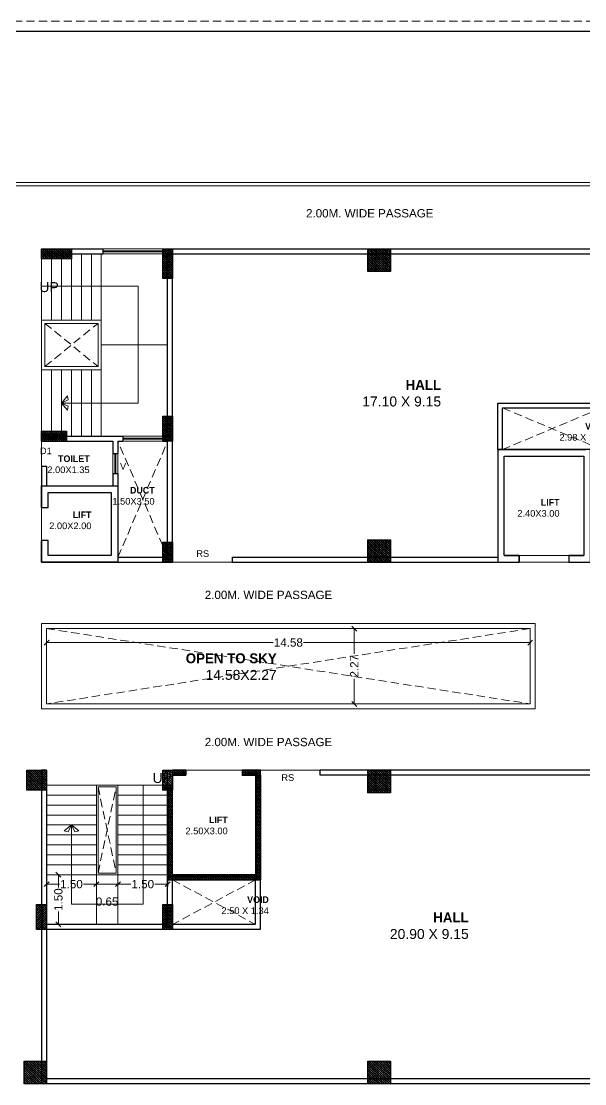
# Model space of a CAD drawing. Header units: feet. Extents: x 1354 to 2117, y 994 to 1430.
# Drawn here: x 1909.07 to 1926.06, y 1027.53 to 1059.56 of the extents above; entities that cross this region are included whole.
import ezdxf

# ---------------------------------------------------------------- set-up
doc = ezdxf.new("R2010")
doc.units = ezdxf.units.FT
doc.linetypes.add('DASHED2', pattern=[0.375, 0.25, -0.125])
doc.linetypes.add('HIDDEN', pattern=[0.375, 0.25, -0.125])
for name, color, linetype, lineweight in [('COLUMN (DCPL)', 10, 'Continuous', 30), ('COLUMN HATCH (DCPL)', 42, 'Continuous', 5), ('DIAMENTION', 6, 'Continuous', 13), ('DUCT (DCPL)', 8, 'HIDDEN', 13), ('H', 253, 'Continuous', 5), ('stair', 22, 'Continuous', 9), ('tex', 7, 'Continuous', 15), ('wall', 7, 'Continuous', 30), ('WI', 252, 'Continuous', 9), ('WIN', 230, 'Continuous', 9)]:
    doc.layers.add(name, color=color, linetype=linetype, lineweight=lineweight)
doc.layers.add('Layer2', color=240, linetype='Continuous')
doc.styles.add('Arial Narrow', font='arial.ttf')
doc.styles.get("Standard").update_dxf_attribs({"font": 'arial.ttf'})
doc.dimstyles.new('SITE', dxfattribs={"dimtxt": 0.25, "dimasz": 0.15, "dimexe": 0.07, "dimexo": 0.07, "dimgap": 0.05, "dimtad": 0, "dimzin": 0, "dimdsep": 46, "dimtxsty": 'Arial Narrow', "dimblk": 'OBLIQUE', "dimcen": 0.09, "dimclrd": 4, "dimclre": 3, "dimclrt": 6, "dimadec": 0, "dimazin": 0, "dimtfac": 1, "dimtofl": 0, "dimtmove": 2, "dimatfit": 3, "dimfxl": 0, "dimtolj": 1, "dimtzin": 0, "dimlwd": -1, "dimlwe": -1, "dimarcsym": 0})

# ---------------------------------------------------------------- blocks, each defined once
blk = doc.blocks.new('_Oblique')
at = {"layer": 'Layer2', "color": 0, "lineweight": -2}
blk.add_line((-0.5, -0.5), (0.5, 0.5), dxfattribs=at)
blk = doc.blocks.new('*D254')
at = {"layer": 'DEFPOINTS', "color": 0}
for p in [(1909.837, 1033.828), (1911.337, 1033.828), (1911.337, 1033.543)]:
    blk.add_point(p, dxfattribs=at)
at = {"layer": 'DIAMENTION', "color": 3}
for p, q in [((1909.837, 1033.723), (1909.837, 1033.473)), ((1911.337, 1033.723), (1911.337, 1033.473))]:
    blk.add_line(p, q, dxfattribs=at)
at = {"layer": 'DIAMENTION', "color": 4}
for p, q in [((1909.837, 1033.543), (1910.224, 1033.543)), ((1911.337, 1033.543), (1910.949, 1033.543))]:
    blk.add_line(p, q, dxfattribs=at)
at = {"layer": 'DIAMENTION', "color": 4, "xscale": 0.15, "yscale": 0.15, "zscale": 0.15, "rotation": 180}
blk.add_blockref('_Oblique', (1909.837, 1033.543), dxfattribs=at)
at = {"layer": 'DIAMENTION', "color": 4, "xscale": 0.15, "yscale": 0.15, "zscale": 0.15}
blk.add_blockref('_Oblique', (1911.337, 1033.543), dxfattribs=at)
at = {"layer": 'DIAMENTION', "color": 6, "insert": (1910.587, 1033.543), "char_height": 0.25, "attachment_point": 5, "style": 'Arial Narrow'}
blk.add_mtext('\\A1;1.50', dxfattribs=at)
blk = doc.blocks.new('*D255')
at = {"layer": 'DEFPOINTS', "color": 0}
for p in [(1911.337, 1033.828), (1911.987, 1033.828), (1911.987, 1033.543)]:
    blk.add_point(p, dxfattribs=at)
at = {"layer": 'DIAMENTION', "color": 3}
for p, q in [((1911.337, 1033.723), (1911.337, 1033.473)), ((1911.987, 1033.723), (1911.987, 1033.473))]:
    blk.add_line(p, q, dxfattribs=at)
at = {"layer": 'DIAMENTION', "color": 4}
blk.add_line((1911.337, 1033.543), (1911.987, 1033.543), dxfattribs=at)
at = {"layer": 'DIAMENTION', "color": 4, "xscale": 0.15, "yscale": 0.15, "zscale": 0.15, "rotation": 180}
blk.add_blockref('_Oblique', (1911.337, 1033.543), dxfattribs=at)
at = {"layer": 'DIAMENTION', "color": 4, "xscale": 0.15, "yscale": 0.15, "zscale": 0.15}
blk.add_blockref('_Oblique', (1911.987, 1033.543), dxfattribs=at)
at = {"layer": 'DIAMENTION', "color": 6, "insert": (1911.662, 1033.015), "char_height": 0.25, "attachment_point": 5, "style": 'Arial Narrow'}
blk.add_mtext('\\A1;0.65', dxfattribs=at)
blk = doc.blocks.new('*D256')
at = {"layer": 'DEFPOINTS', "color": 0}
for p in [(1911.987, 1033.828), (1913.487, 1033.828), (1913.487, 1033.543)]:
    blk.add_point(p, dxfattribs=at)
at = {"layer": 'DIAMENTION', "color": 3}
for p, q in [((1911.987, 1033.723), (1911.987, 1033.473)), ((1913.487, 1033.723), (1913.487, 1033.473))]:
    blk.add_line(p, q, dxfattribs=at)
at = {"layer": 'DIAMENTION', "color": 4}
for p, q in [((1911.987, 1033.543), (1912.374, 1033.543)), ((1913.487, 1033.543), (1913.099, 1033.543))]:
    blk.add_line(p, q, dxfattribs=at)
at = {"layer": 'DIAMENTION', "color": 4, "xscale": 0.15, "yscale": 0.15, "zscale": 0.15, "rotation": 180}
blk.add_blockref('_Oblique', (1911.987, 1033.543), dxfattribs=at)
at = {"layer": 'DIAMENTION', "color": 4, "xscale": 0.15, "yscale": 0.15, "zscale": 0.15}
blk.add_blockref('_Oblique', (1913.487, 1033.543), dxfattribs=at)
at = {"layer": 'DIAMENTION', "color": 6, "insert": (1912.737, 1033.543), "char_height": 0.25, "attachment_point": 5, "style": 'Arial Narrow'}
blk.add_mtext('\\A1;1.50', dxfattribs=at)
blk = doc.blocks.new('*D257')
at = {"layer": 'DEFPOINTS', "color": 0}
for p in [(1910.171, 1033.828), (1910.193, 1033.828), (1910.171, 1032.328)]:
    blk.add_point(p, dxfattribs=at)
at = {"layer": 'DIAMENTION', "color": 3}
for p, q in [((1910.193, 1033.828), (1910.263, 1033.828)), ((1910.193, 1032.328), (1910.263, 1032.328))]:
    blk.add_line(p, q, dxfattribs=at)
at = {"layer": 'DIAMENTION', "color": 4}
for p, q in [((1910.193, 1033.828), (1910.193, 1033.441)), ((1910.193, 1032.328), (1910.193, 1032.716))]:
    blk.add_line(p, q, dxfattribs=at)
at = {"layer": 'DIAMENTION', "color": 4, "xscale": 0.15, "yscale": 0.15, "zscale": 0.15}
for p, rotation in [((1910.193, 1033.828), 90), ((1910.193, 1032.328), 270)]:
    blk.add_blockref('_Oblique', p, dxfattribs=dict(at, rotation=rotation))
at = {"layer": 'DIAMENTION', "color": 6, "insert": (1910.193, 1033.078), "char_height": 0.25, "attachment_point": 5, "rotation": 90, "style": 'Arial Narrow'}
blk.add_mtext('\\A1;1.50', dxfattribs=at)
blk = doc.blocks.new('*D262')
at = {"layer": 'DEFPOINTS', "color": 0}
for p in [(1919.114, 1041.25), (1924.415, 1041.25), (1924.415, 1038.978)]:
    blk.add_point(p, dxfattribs=at)
at = {"layer": 'DIAMENTION', "color": 3}
for p, q in [((1919.184, 1041.25), (1919.044, 1041.25)), ((1919.184, 1038.978), (1919.044, 1038.978))]:
    blk.add_line(p, q, dxfattribs=at)
at = {"layer": 'DIAMENTION', "color": 4}
for p, q in [((1919.114, 1041.25), (1919.114, 1040.491)), ((1919.114, 1038.978), (1919.114, 1039.737))]:
    blk.add_line(p, q, dxfattribs=at)
at = {"layer": 'DIAMENTION', "color": 4, "xscale": 0.15, "yscale": 0.15, "zscale": 0.15}
for p, rotation in [((1919.114, 1041.25), 90), ((1919.114, 1038.978), 270)]:
    blk.add_blockref('_Oblique', p, dxfattribs=dict(at, rotation=rotation))
at = {"layer": 'DIAMENTION', "color": 6, "insert": (1919.114, 1040.114), "char_height": 0.25, "attachment_point": 5, "rotation": 90, "style": 'Arial Narrow'}
blk.add_mtext('\\A1;2.27', dxfattribs=at)
blk = doc.blocks.new('*D263')
at = {"layer": 'DEFPOINTS', "color": 0}
for p in [(1909.837, 1041.25), (1924.415, 1041.25), (1924.415, 1040.828)]:
    blk.add_point(p, dxfattribs=at)
at = {"layer": 'DIAMENTION', "color": 3}
for p, q in [((1909.837, 1040.898), (1909.837, 1040.758)), ((1924.415, 1040.898), (1924.415, 1040.758))]:
    blk.add_line(p, q, dxfattribs=at)
at = {"layer": 'DIAMENTION', "color": 4}
for p, q in [((1909.837, 1040.828), (1916.666, 1040.828)), ((1924.415, 1040.828), (1917.586, 1040.828))]:
    blk.add_line(p, q, dxfattribs=at)
at = {"layer": 'DIAMENTION', "color": 4, "xscale": 0.15, "yscale": 0.15, "zscale": 0.15, "rotation": 180}
blk.add_blockref('_Oblique', (1909.837, 1040.828), dxfattribs=at)
at = {"layer": 'DIAMENTION', "color": 4, "xscale": 0.15, "yscale": 0.15, "zscale": 0.15}
blk.add_blockref('_Oblique', (1924.415, 1040.828), dxfattribs=at)
at = {"layer": 'DIAMENTION', "color": 6, "insert": (1917.126, 1040.828), "char_height": 0.25, "attachment_point": 5, "style": 'Arial Narrow'}
blk.add_mtext('\\A1;14.58', dxfattribs=at)

msp = doc.modelspace()

# ---------------------------------------------------------------- hatches: boundary and pattern name
at = {"layer": 'COLUMN HATCH (DCPL)'}
h = msp.add_hatch(dxfattribs=at)
h.set_pattern_fill('SACNCR', color=256, scale=0.5, angle=90, style=0)
h.set_pattern_definition([(135, (8004.00852, 720.808886), (-0.03314563037, -0.03314563037), []), (135, (8004.00852, 720.84203), (-0.03314563037, -0.03314563037), [0, -0.046875])])
h.paths.add_polyline_path([(1909.6867, 1052.3992), (1909.6867, 1052.6992), (1910.5867, 1052.6992), (1910.5867, 1052.3992)], flags=0)
h = msp.add_hatch(dxfattribs=at)
h.set_pattern_fill('SACNCR', color=256, scale=0.5, angle=90, style=0)
h.set_pattern_definition([(135, (8003.55852, 720.508886), (-0.03314563037, -0.03314563037), []), (135, (8003.55852, 720.54203), (-0.03314563037, -0.03314563037), [0, -0.046875])])
h.paths.add_polyline_path([(1913.6367, 1051.7992), (1913.3367, 1051.7992), (1913.3367, 1052.6992), (1913.6367, 1052.6992)], flags=0)
h = msp.add_hatch(dxfattribs=at)
h.set_pattern_fill('SACNCR', color=256, scale=0.5, angle=90, style=0)
h.set_pattern_definition([(135, (8003.63282, 720.618886), (-0.03314563037, -0.03314563037), []), (135, (8003.63282, 720.65203), (-0.03314563037, -0.03314563037), [0, -0.046875])])
h.paths.add_polyline_path([(1919.5196, 1052.0192), (1919.5196, 1052.6992), (1920.1996, 1052.6992), (1920.1996, 1052.0192)], flags=0)
h = msp.add_hatch(dxfattribs=at)
h.set_pattern_fill('SACNCR', color=256, scale=0.5, angle=90, style=0)
h.set_pattern_definition([(135, (8003.55852, 721.183886), (-0.03314563037, -0.03314563037), []), (135, (8003.55852, 721.21703), (-0.03314563037, -0.03314563037), [0, -0.046875])])
h.paths.add_polyline_path([(1913.6367, 1046.8992), (1913.3367, 1046.8992), (1913.3367, 1047.6492), (1913.6367, 1047.6492)], flags=0)
h = msp.add_hatch(dxfattribs=at)
h.set_pattern_fill('SACNCR', color=256, scale=0.5, angle=90, style=0)
h.set_pattern_definition([(135, (8003.93352, 720.958886), (-0.03314563037, -0.03314563037), []), (135, (8003.93352, 720.99203), (-0.03314563037, -0.03314563037), [0, -0.046875])])
h.paths.add_polyline_path([(1909.6867, 1046.8992), (1909.6867, 1047.1992), (1910.4367, 1047.1992), (1910.4367, 1046.8992)], flags=0)
h = msp.add_hatch(dxfattribs=at)
h.set_pattern_fill('SACNCR', color=256, scale=0.5, angle=90, style=0)
h.set_pattern_definition([(135, (8003.55852, 721.108886), (-0.03314563037, -0.03314563037), []), (135, (8003.55852, 721.14203), (-0.03314563037, -0.03314563037), [0, -0.046875])])
h.paths.add_polyline_path([(1913.6367, 1043.2492), (1913.3367, 1043.2492), (1913.3367, 1043.8492), (1913.6367, 1043.8492)], flags=0)
h = msp.add_hatch(dxfattribs=at)
h.set_pattern_fill('SACNCR', color=256, scale=0.5, angle=90, style=0)
h.set_pattern_definition([(135, (8003.63423, 721.148886), (-0.03314563037, -0.03314563037), []), (135, (8003.63423, 721.18203), (-0.03314563037, -0.03314563037), [0, -0.046875])])
h.paths.add_polyline_path([(1919.521, 1043.2492), (1919.521, 1043.9292), (1920.201, 1043.9292), (1920.201, 1043.2492)], flags=0)
h = msp.add_hatch(dxfattribs=at)
h.set_pattern_fill('SACNCR', color=256, scale=0.5, angle=90, style=0)
h.set_pattern_definition([(135, (8003.40852, 720.658877), (-0.03314563037, -0.03314563037), []), (135, (8003.40852, 720.692023), (-0.03314563037, -0.03314563037), [0, -0.046875])])
h.paths.add_polyline_path([(1909.2367, 1036.3775), (1909.2367, 1036.9775), (1909.8367, 1036.9775), (1909.8367, 1036.3775)], flags=0)
h = msp.add_hatch(dxfattribs=at)
h.set_pattern_fill('SACNCR', color=256, scale=0.5, angle=90, style=0)
h.set_pattern_definition([(135, (8003.55852, 720.658877), (-0.03314563037, -0.03314563037), []), (135, (8003.55852, 720.692023), (-0.03314563037, -0.03314563037), [0, -0.046875])])
h.paths.add_polyline_path([(1913.6367, 1036.3775), (1913.3367, 1036.3775), (1913.3367, 1036.9775), (1913.6367, 1036.9775)], flags=0)
h = msp.add_hatch(dxfattribs=at)
h.set_pattern_fill('SACNCR', color=256, scale=0.5, angle=90, style=0)
h.set_pattern_definition([(135, (-5.513634, 17588.094553), (-0.03314563037, -0.03314563037), []), (135, (-5.513634, 17588.1277), (-0.03314563037, -0.03314563037), [0, -0.046875])])
h.paths.add_polyline_path([(1916.2853, 1036.9775), (1915.736, 1036.9775), (1915.736, 1036.8275), (1916.1353, 1036.8275), (1916.1353, 1033.8275), (1913.6367, 1033.8275), (1913.6367, 1036.3775), (1913.4867, 1036.3775), (1913.4867, 1033.6775), (1916.2853, 1033.6775)])
h.paths.add_polyline_path([(1914.036, 1036.9775), (1913.6367, 1036.9775), (1913.6367, 1036.8275), (1914.036, 1036.8275)], flags=17)
h = msp.add_hatch(dxfattribs=at)
h.set_pattern_fill('SACNCR', color=256, scale=0.5, angle=90, style=0)
h.set_pattern_definition([(135, (8003.63282, 720.618877), (-0.03314563037, -0.03314563037), []), (135, (8003.63282, 720.652023), (-0.03314563037, -0.03314563037), [0, -0.046875])])
h.paths.add_polyline_path([(1919.5196, 1036.2975), (1919.5196, 1036.9775), (1920.1996, 1036.9775), (1920.1996, 1036.2975)], flags=0)
h = msp.add_hatch(dxfattribs=at)
h.set_pattern_fill('SACNCR', color=256, scale=0.5, angle=180, style=0)
h.set_pattern_definition([(225, (2221.055335, 7126.42436), (0.03314563037, -0.03314563037), []), (225, (2221.02219, 7126.42436), (0.03314563037, -0.03314563037), [0, -0.046875])])
h.paths.add_polyline_path([(1909.8367, 1032.1775), (1909.5367, 1032.1775), (1909.5367, 1032.9275), (1909.8367, 1032.9275)], flags=0)
h = msp.add_hatch(dxfattribs=at)
h.set_pattern_fill('SACNCR', color=256, scale=0.5, angle=90, style=0)
h.set_pattern_definition([(135, (8003.55852, 721.183877), (-0.03314563037, -0.03314563037), []), (135, (8003.55852, 721.217023), (-0.03314563037, -0.03314563037), [0, -0.046875])])
h.paths.add_polyline_path([(1913.6367, 1032.1775), (1913.3367, 1032.1775), (1913.3367, 1032.9275), (1913.6367, 1032.9275)], flags=0)
h = msp.add_hatch(dxfattribs=at)
h.set_pattern_fill('SACNCR', color=256, scale=0.5, angle=90, style=0)
h.set_pattern_definition([(135, (8003.36852, 721.148877), (-0.03314563037, -0.03314563037), []), (135, (8003.36852, 721.182023), (-0.03314563037, -0.03314563037), [0, -0.046875])])
h.paths.add_polyline_path([(1909.1567, 1027.5275), (1909.1567, 1028.2075), (1909.8367, 1028.2075), (1909.8367, 1027.5275)], flags=0)
h = msp.add_hatch(dxfattribs=at)
h.set_pattern_fill('SACNCR', color=256, scale=0.5, angle=90, style=0)
h.set_pattern_definition([(135, (8003.63282, 721.148877), (-0.03314563037, -0.03314563037), []), (135, (8003.63282, 721.182023), (-0.03314563037, -0.03314563037), [0, -0.046875])])
h.paths.add_polyline_path([(1919.5196, 1027.5275), (1919.5196, 1028.2075), (1920.1996, 1028.2075), (1920.1996, 1027.5275)], flags=0)

# ---------------------------------------------------------------- linework, layer by layer
at = {"layer": 'COLUMN (DCPL)'}
for points in [[(1909.6867, 1052.3992), (1909.6867, 1052.6992), (1910.5867, 1052.6992), (1910.5867, 1052.3992)], [(1913.6367, 1051.7992), (1913.3367, 1051.7992), (1913.3367, 1052.6992), (1913.6367, 1052.6992)], [(1919.5196, 1052.0192), (1919.5196, 1052.6992), (1920.1996, 1052.6992), (1920.1996, 1052.0192)], [(1913.6367, 1046.8992), (1913.3367, 1046.8992), (1913.3367, 1047.6492), (1913.6367, 1047.6492)], [(1909.6867, 1046.8992), (1909.6867, 1047.1992), (1910.4367, 1047.1992), (1910.4367, 1046.8992)], [(1913.6367, 1043.2492), (1913.3367, 1043.2492), (1913.3367, 1043.8492), (1913.6367, 1043.8492)], [(1919.521, 1043.2492), (1919.521, 1043.9292), (1920.201, 1043.9292), (1920.201, 1043.2492)], [(1909.2367, 1036.3775), (1909.2367, 1036.9775), (1909.8367, 1036.9775), (1909.8367, 1036.3775)], [(1913.6367, 1036.3775), (1913.3367, 1036.3775), (1913.3367, 1036.9775), (1913.6367, 1036.9775)], [(1916.2853, 1036.9775), (1915.736, 1036.9775), (1915.736, 1036.8275), (1916.1353, 1036.8275), (1916.1353, 1033.8275), (1913.6367, 1033.8275), (1913.6367, 1036.3775), (1913.4867, 1036.3775), (1913.4867, 1033.6775), (1916.2853, 1033.6775)], [(1914.036, 1036.9775), (1913.6367, 1036.9775), (1913.6367, 1036.8275), (1914.036, 1036.8275)], [(1919.5196, 1036.2975), (1919.5196, 1036.9775), (1920.1996, 1036.9775), (1920.1996, 1036.2975)], [(1909.8367, 1032.1775), (1909.5367, 1032.1775), (1909.5367, 1032.9275), (1909.8367, 1032.9275)], [(1913.6367, 1032.1775), (1913.3367, 1032.1775), (1913.3367, 1032.9275), (1913.6367, 1032.9275)], [(1909.1567, 1027.5275), (1909.1567, 1028.2075), (1909.8367, 1028.2075), (1909.8367, 1027.5275)], [(1919.5196, 1027.5275), (1919.5196, 1028.2075), (1920.1996, 1028.2075), (1920.1996, 1027.5275)]]:
    msp.add_lwpolyline(points, close=True, dxfattribs=at)
for points in [[(1924.0853, 1043.4498), (1923.6353, 1043.4498), (1923.6353, 1046.4498), (1926.0353, 1046.4504), (1926.0353, 1043.4498), (1925.5853, 1043.4498), (1925.5853, 1043.2498), (1926.2353, 1043.2498), (1926.2353, 1046.6498), (1923.4353, 1046.6498), (1923.4353, 1043.2498), (1924.0853, 1043.2498), (1924.0853, 1043.4498)], [(1909.6867, 1044.8992), (1909.6867, 1045.5492), (1911.9867, 1045.5492), (1911.9867, 1043.2492), (1909.6867, 1043.2492), (1909.6867, 1043.8992)], [(1909.6867, 1044.8998), (1909.8867, 1044.8998), (1909.8867, 1045.3492), (1911.7867, 1045.3492), (1911.7867, 1043.4492), (1909.8867, 1043.4492), (1909.8867, 1043.8998), (1909.6867, 1043.8998)]]:
    msp.add_lwpolyline(points, dxfattribs=at)
at = {"layer": 'DIAMENTION', "linetype": 'DASHED2'}
for p, q in [((1909.7867, 1050.4498), (1911.3867, 1049.1498)), ((1909.7867, 1049.1498), (1911.3867, 1050.4498)), ((1911.3867, 1033.8781), (1911.9367, 1036.4781)), ((1911.3867, 1036.4781), (1911.9367, 1033.8781))]:
    msp.add_line(p, q, dxfattribs=at)
at = {"layer": 'DUCT (DCPL)'}
for p, q in [((1913.6367, 1033.6733), (1916.1353, 1032.3281)), ((1916.1353, 1033.6733), (1913.6367, 1032.3281))]:
    msp.add_line(p, q, dxfattribs=at)
at = {"layer": 'H', "linetype": 'HIDDEN'}
msp.add_lwpolyline([(1865.7271, 1059.5595), (1947.2222, 1059.5595), (1947.2222, 994.1591), (1865.7271, 994.1591)], close=True, dxfattribs=at)
at = {"layer": 'stair'}
for p, q in [((1909.6867, 1052.5498), (1909.6867, 1050.4498)), ((1909.9867, 1052.5498), (1909.9867, 1050.5498)), ((1910.2867, 1052.5498), (1910.2867, 1050.5498)), ((1910.5867, 1052.5498), (1910.5867, 1050.5498)), ((1910.8867, 1052.5498), (1910.8867, 1050.5498)), ((1911.1867, 1052.5498), (1911.1867, 1050.5498)), ((1911.4867, 1052.5498), (1911.4867, 1050.5498)), ((1909.6867, 1050.5498), (1911.4867, 1050.5498)), ((1909.6867, 1049.0498), (1909.6867, 1050.4498)), ((1909.7867, 1050.4498), (1911.3867, 1050.4498)), ((1909.7867, 1049.1498), (1909.7867, 1050.4498)), ((1911.3867, 1050.4498), (1911.3867, 1049.1498)), ((1911.4867, 1050.5498), (1911.4867, 1049.0498)), ((1911.4867, 1049.7998), (1913.4867, 1049.8059)), ((1909.7867, 1049.1498), (1911.3867, 1049.1498)), ((1909.6867, 1049.0498), (1911.4867, 1049.0498)), ((1909.6867, 1049.0498), (1909.6867, 1047.0498)), ((1909.9867, 1049.0498), (1909.9867, 1047.0498)), ((1910.2867, 1049.0498), (1910.2867, 1047.0498)), ((1910.5867, 1049.0498), (1910.5867, 1047.0498)), ((1910.8867, 1049.0498), (1910.8867, 1047.0498)), ((1911.1867, 1049.0498), (1911.1867, 1047.0498)), ((1911.4867, 1049.0498), (1911.4867, 1047.0498)), ((1914.036, 1036.9775), (1915.736, 1036.9775)), ((1913.4867, 1036.5281), (1909.8367, 1036.5281)), ((1911.3367, 1036.5281), (1911.3367, 1032.3281)), ((1911.9367, 1036.4781), (1911.3867, 1036.4781)), ((1911.3867, 1036.4781), (1911.3867, 1033.8781)), ((1911.9367, 1033.8781), (1911.9367, 1036.4781)), ((1911.9867, 1032.3281), (1911.9867, 1036.5281)), ((1911.3367, 1036.2281), (1909.8367, 1036.2281)), ((1913.4867, 1036.2281), (1911.9867, 1036.2281)), ((1911.3367, 1035.9281), (1909.8367, 1035.9281)), ((1913.4867, 1035.9281), (1911.9867, 1035.9281)), ((1911.3367, 1035.6281), (1909.8367, 1035.6281)), ((1913.4867, 1035.6281), (1911.9867, 1035.6281)), ((1911.3367, 1035.3281), (1909.8367, 1035.3281)), ((1911.3367, 1035.0281), (1909.8367, 1035.0281)), ((1913.4867, 1035.3281), (1911.9867, 1035.3281)), ((1913.4867, 1035.0281), (1911.9867, 1035.0281)), ((1911.3367, 1034.7281), (1909.8367, 1034.7281)), ((1913.4867, 1034.7281), (1911.9867, 1034.7281)), ((1911.3367, 1034.4281), (1909.8367, 1034.4281)), ((1913.4867, 1034.4281), (1911.9867, 1034.4281)), ((1911.3367, 1034.1281), (1909.8367, 1034.1281)), ((1913.4867, 1034.1281), (1911.9867, 1034.1281)), ((1913.4867, 1033.8281), (1909.8367, 1033.8281)), ((1911.9367, 1033.8781), (1911.3867, 1033.8781))]:
    msp.add_line(p, q, dxfattribs=at)
for points in [[(1910.2867, 1048.0498), (1912.5952, 1048.0498), (1912.5952, 1051.5706), (1909.6867, 1051.5706)], [(1910.2867, 1048.0498), (1910.4655, 1048.2671), (1910.4917, 1048.1494), (1910.2867, 1048.0498)], [(1910.2867, 1048.0498), (1910.4655, 1047.8326), (1910.4917, 1047.9502), (1910.2867, 1048.0498)], [(1910.5867, 1035.3281), (1910.5867, 1032.9369), (1912.746, 1032.9369), (1912.746, 1036.5281)], [(1910.5867, 1035.3281), (1910.3694, 1035.1493), (1910.4871, 1035.1231), (1910.5867, 1035.3281)], [(1910.5867, 1035.3281), (1910.8039, 1035.1493), (1910.6863, 1035.1231), (1910.5867, 1035.3281)]]:
    msp.add_lwpolyline(points, dxfattribs=at)
at = {"layer": 'wall'}
for p, q in [((1909.6867, 1052.6998), (1911.5367, 1052.6998)), ((1909.6867, 1052.5498), (1909.6867, 1052.6998)), ((1911.5367, 1052.6998), (1911.5367, 1052.5498)), ((1913.3367, 1052.6992), (1926.7653, 1052.6998)), ((1913.3367, 1052.6992), (1913.3367, 1052.5492)), ((1909.6867, 1052.5498), (1911.5367, 1052.5498)), ((1913.3367, 1052.5492), (1913.4867, 1052.5498)), ((1913.4867, 1047.0498), (1913.4867, 1052.5498)), ((1913.6367, 1052.5498), (1913.936, 1052.5498)), ((1913.6367, 1052.5498), (1926.7653, 1052.5498)), ((1913.6367, 1043.2498), (1913.6367, 1052.5498)), ((1913.4853, 1048.0498), (1913.4867, 1048.0498)), ((1913.4853, 1047.8998), (1913.4867, 1047.8998)), ((1909.6867, 1047.0498), (1912.1367, 1047.0492)), ((1909.6867, 1047.0498), (1909.6867, 1046.8998)), ((1909.6867, 1046.8998), (1911.8367, 1046.8998)), ((1911.8367, 1046.8998), (1911.8367, 1046.5248)), ((1911.9867, 1046.8998), (1912.1367, 1046.8992)), ((1911.9867, 1046.8998), (1911.9867, 1046.5248)), ((1912.1367, 1047.0492), (1912.1367, 1046.8992)), ((1913.3367, 1047.0492), (1913.4867, 1047.0498)), ((1913.3367, 1047.0492), (1913.3367, 1046.8992)), ((1913.3367, 1046.8992), (1913.4867, 1046.8998)), ((1913.4867, 1043.3998), (1913.4867, 1046.8998)), ((1923.4353, 1046.6498), (1926.0853, 1046.6498)), ((1911.8367, 1046.5248), (1911.9867, 1046.5248)), ((1923.6353, 1046.4498), (1926.0353, 1046.4498)), ((1909.6867, 1046.1498), (1909.8367, 1046.1498)), ((1909.6867, 1046.1498), (1909.6867, 1044.8998)), ((1909.8367, 1046.1498), (1909.8367, 1045.5498)), ((1911.8367, 1045.9248), (1911.8367, 1045.5498)), ((1911.8367, 1045.9248), (1911.9867, 1045.9248)), ((1911.9867, 1045.9248), (1911.9867, 1043.3998)), ((1909.8367, 1045.5498), (1911.8367, 1045.5498)), ((1909.6867, 1043.8998), (1909.6867, 1043.2498)), ((1911.9867, 1043.3998), (1913.4867, 1043.3998)), ((1915.4367, 1043.3998), (1923.4353, 1043.3998)), ((1915.4367, 1043.2498), (1915.4367, 1043.3998)), ((1923.6353, 1043.4498), (1924.0853, 1043.4498)), ((1924.0853, 1043.4498), (1924.0853, 1043.2498)), ((1925.5853, 1043.4498), (1926.0353, 1043.4498)), ((1925.5853, 1043.4498), (1925.5853, 1043.2498)), ((1909.6867, 1043.2498), (1913.4867, 1043.2498)), ((1913.4867, 1043.2498), (1913.6367, 1043.2498)), ((1915.4367, 1043.2498), (1923.4353, 1043.2498)), ((1925.5853, 1043.2498), (1926.2353, 1043.2498)), ((1909.8367, 1036.9781), (1909.6867, 1036.9781)), ((1909.6867, 1036.9781), (1909.6867, 1027.5281)), ((1909.8367, 1036.9781), (1909.8367, 1032.3281)), ((1913.4867, 1032.3281), (1913.4867, 1036.9781)), ((1914.036, 1036.9775), (1913.6367, 1036.9775)), ((1913.936, 1036.8275), (1913.936, 1036.9775)), ((1914.036, 1036.9775), (1914.036, 1036.8275)), ((1916.1353, 1036.9781), (1916.1353, 1033.6775)), ((1926.7653, 1036.9781), (1918.0853, 1036.9775)), ((1918.0853, 1036.8275), (1918.0853, 1036.9775)), ((1913.6367, 1032.3281), (1913.6367, 1036.8281)), ((1913.936, 1036.8275), (1913.6367, 1036.8275)), ((1914.036, 1036.8275), (1913.6367, 1036.8275)), ((1916.2853, 1036.8281), (1916.2853, 1033.6775)), ((1926.7653, 1036.8281), (1918.0853, 1036.8275)), ((1916.1353, 1033.8275), (1913.6367, 1033.8275)), ((1916.1353, 1033.6775), (1913.6367, 1033.6775)), ((1913.4867, 1032.3281), (1909.8367, 1032.3281)), ((1913.4867, 1032.1781), (1909.8367, 1032.1781)), ((1909.8367, 1032.1781), (1909.8367, 1027.6781)), ((1926.7653, 1027.6781), (1909.8367, 1027.6781)), ((1926.7653, 1027.5281), (1909.8367, 1027.5281))]:
    msp.add_line(p, q, dxfattribs=at)
at = {"layer": 'wall', "color": 6}
msp.add_line((1909.6867, 1047.0498), (1909.6867, 1046.8998), dxfattribs=at)
at = {"layer": 'wall'}
msp.add_lwpolyline([(1866.0271, 1059.2595), (1946.9222, 1059.2595), (1946.9222, 994.4591), (1866.0271, 994.4591)], close=True, dxfattribs=at)
for points in [[(1923.4353, 1046.6498), (1923.4353, 1048.0498), (1926.7653, 1048.0498), (1926.7653, 1046.6498)], [(1923.5853, 1046.6498), (1923.5853, 1047.8998), (1926.5653, 1047.8998), (1926.5653, 1046.6498)], [(1913.6367, 1032.1851), (1916.2853, 1032.1851), (1916.2853, 1033.6775)], [(1913.6367, 1032.3351), (1916.1353, 1032.3351), (1916.1353, 1033.6775)]]:
    msp.add_lwpolyline(points, dxfattribs=at)
at = {"layer": 'WI', "linetype": 'DASHED2'}
for p, q in [((1923.5853, 1047.8998), (1926.5653, 1046.6498)), ((1926.5653, 1047.8998), (1923.5853, 1046.6498)), ((1913.4867, 1043.3998), (1911.9867, 1046.8998)), ((1911.9867, 1043.3998), (1913.4867, 1046.8998)), ((1909.8367, 1041.2498), (1924.4153, 1038.9781)), ((1924.4153, 1041.2498), (1909.8367, 1038.9781))]:
    msp.add_line(p, q, dxfattribs=at)
at = {"layer": 'WIN'}
for p, q in [((1889.7867, 1054.6998), (1933.5353, 1054.6998)), ((1889.9367, 1054.5998), (1933.3853, 1054.5998)), ((1911.5367, 1052.6998), (1913.3367, 1052.6992)), ((1911.5367, 1052.6398), (1913.3367, 1052.6392)), ((1911.5367, 1052.6098), (1913.3367, 1052.6092)), ((1911.5367, 1052.5498), (1913.3367, 1052.5492)), ((1909.6867, 1046.1498), (1909.6867, 1046.8998)), ((1912.1367, 1047.0492), (1913.3367, 1047.0492)), ((1912.1367, 1046.9892), (1913.3367, 1046.9892)), ((1912.1367, 1046.9592), (1913.3367, 1046.9592)), ((1912.1367, 1046.8992), (1913.3367, 1046.8992)), ((1911.8367, 1045.9248), (1911.8367, 1046.5248)), ((1911.8967, 1045.9248), (1911.8967, 1046.5248)), ((1911.9267, 1045.9248), (1911.9267, 1046.5248)), ((1911.9867, 1045.9248), (1911.9867, 1046.5248)), ((1909.6867, 1044.8998), (1909.6867, 1043.8998)), ((1924.0853, 1043.4498), (1925.5853, 1043.4498)), ((1915.4367, 1043.2498), (1913.6367, 1043.2492)), ((1924.0853, 1043.2498), (1925.5853, 1043.2498)), ((1909.6867, 1041.3998), (1924.5653, 1041.3998)), ((1909.6867, 1041.3998), (1909.6867, 1038.8281)), ((1909.8367, 1041.2498), (1924.4153, 1041.2498)), ((1909.8367, 1041.2498), (1909.8367, 1038.9781)), ((1924.4153, 1038.9781), (1924.4153, 1041.2498)), ((1924.5653, 1041.3998), (1924.5653, 1038.8281)), ((1924.4153, 1038.9781), (1909.8367, 1038.9781)), ((1924.5653, 1038.8281), (1909.6867, 1038.8281)), ((1916.2853, 1036.9775), (1918.0853, 1036.9775))]:
    msp.add_line(p, q, dxfattribs=at)

# ---------------------------------------------------------------- texts
at = {"layer": 'tex'}
for s, insert, char_height, width, attachment_point in [('2.00M. WIDE PASSAGE', (1921.5008, 1053.6414), 0.25, 6.383345, 9), ('UP', (1910.2037, 1051.3902), 0.3, 1.603754, 9), ('{\\fCentury Gothic|b1|i0|c0|p34;\\W2.54744; }{\\fCentury Gothic|b1|i0|c0|p34;HALL}\\P17.10 X 9.15', (1921.7305, 1047.9422), 0.3, 3.048086, 9), ('{\\fCentury Gothic|b1|i0|c0|p34;VOID}\\P2.98 X 1.25', (1926.726, 1046.9142), 0.2, 3.15905, 9), ('D1', (1909.9931, 1046.5068), 0.2, 0.27083, 9), ('{\\fCentury Gothic|b1|i0|c0|p34;\\W6.07672; }{\\fCentury Gothic|b1|i0|c0|p34;TOILET}\\P{\\fArial|b0|i0|c0|p34;\\W3.14757; }2.00X1.35', (1911.1335, 1045.9337), 0.2, 0.749532, 9), ('V', (1912.2362, 1046.0423), 0.2, 0.27083, 9), ('{\\fCentury Gothic|b1|i0|c0|p34;\\W6.31388; }{\\fCentury Gothic|b1|i0|c0|p34;DUCT}\\P{\\fArial|b0|i0|c0|p34;\\W2.70381; }1.50X3.50', (1913.0935, 1044.984), 0.2, 0.749532, 9), ('{\\fCentury Gothic|b1|i0|c0|p34;\\W8.24504; }{\\fCentury Gothic|b1|i0|c0|p34;LIFT}\\P{\\fArial|b0|i0|c0|p34;\\W3.13351; }2.40X3.00', (1925.3007, 1044.6188), 0.2, 0.749532, 9), ('{\\fCentury Gothic|b1|i0|c0|p34;\\W8.24504; }{\\fCentury Gothic|b1|i0|c0|p34;LIFT}\\P{\\fArial|b0|i0|c0|p34;\\W3.13351; }2.00X2.00', (1911.19, 1044.244), 0.2, 0.749532, 9), ('RS', (1914.7377, 1043.4066), 0.2, 0.27083, 9), ('2.00M. WIDE PASSAGE', (1918.4475, 1042.1362), 0.25, 6.383345, 9), ('{\\fCentury Gothic|b1|i0|c0|p34;OPEN TO SKY}\\P14.58X2.27', (1916.7737, 1039.699), 0.3, 3.15905, 9), ('2.00M. WIDE PASSAGE', (1918.4475, 1037.7002), 0.25, 6.383345, 9), ('UP', (1913.6136, 1036.5896), 0.3, 1.603754, 9), ('RS', (1917.3012, 1036.6546), 0.2, 0.27083, 9), ('{\\fCentury Gothic|b1|i0|c0|p34;\\W8.24504; }{\\fCentury Gothic|b1|i0|c0|p34;LIFT}\\P{\\fArial|b0|i0|c0|p34;\\W3.13351; }2.50X3.00', (1915.2971, 1035.5822), 0.2, 0.749532, 3), ('{\\fCentury Gothic|b1|i0|c0|p34;VOID}\\P2.50 X 1.34', (1916.5367, 1032.64), 0.2, 3.15905, 9), ('{\\fCentury Gothic|b1|i0|c0|p34;\\W2.83288; }{\\fCentury Gothic|b1|i0|c0|p34;HALL}\\P20.90 X 9.15', (1922.5627, 1031.8858), 0.3, 3.048086, 9)]:
    msp.add_mtext(s, dxfattribs=dict(at, insert=insert, char_height=char_height, width=width, attachment_point=attachment_point))

# ---------------------------------------------------------------- dimensions: what is measured, and where the dimension line sits
at = {"layer": 'DIAMENTION'}
dim = msp.add_linear_dim(base=(1924.4153, 1040.8283), p1=(1909.8367, 1041.2498), p2=(1924.4153, 1041.2498), dimstyle='SITE', dxfattribs=at)
dim.commit()
dim.dimension.update_dxf_attribs({"geometry": '*D263', "text_midpoint": (1917.126, 1040.8283)})
at = {"layer": 'DIAMENTION', "color": 1}
dim = msp.add_linear_dim(base=(1919.1136, 1041.2498), p1=(1924.4153, 1038.9781), p2=(1924.4153, 1041.2498), angle=90, dimstyle='SITE', dxfattribs=at)
dim.commit()
dim.dimension.update_dxf_attribs({"geometry": '*D262', "text_midpoint": (1919.1136, 1040.114)})
at = {"layer": 'DIAMENTION'}
for base, p1, p2, picture, middle in [((1911.3367, 1033.5434), (1909.8367, 1033.8281), (1911.3367, 1033.8281), '*D254', (1910.5867, 1033.5434)), ((1911.9867, 1033.5434), (1911.3367, 1033.8281), (1911.9867, 1033.8281), '*D255', (1911.6617, 1033.0154)), ((1913.4867, 1033.5434), (1911.9867, 1033.8281), (1913.4867, 1033.8281), '*D256', (1912.7367, 1033.5434))]:
    dim = msp.add_linear_dim(base=base, p1=p1, p2=p2, dimstyle='SITE', override={"dimfxl": 0.18}, dxfattribs=at)
    dim.commit()
    dim.dimension.update_dxf_attribs({"geometry": picture, "text_midpoint": middle})
dim = msp.add_linear_dim(base=(1910.1929, 1033.8281), p1=(1910.1714, 1032.3281), p2=(1910.1714, 1033.8281), angle=90, dimstyle='SITE', override={"dimfxl": 0.18}, dxfattribs=at)
dim.commit()
dim.dimension.update_dxf_attribs({"geometry": '*D257', "text_midpoint": (1910.1929, 1033.0781)})

doc.saveas('drawing.dxf')
